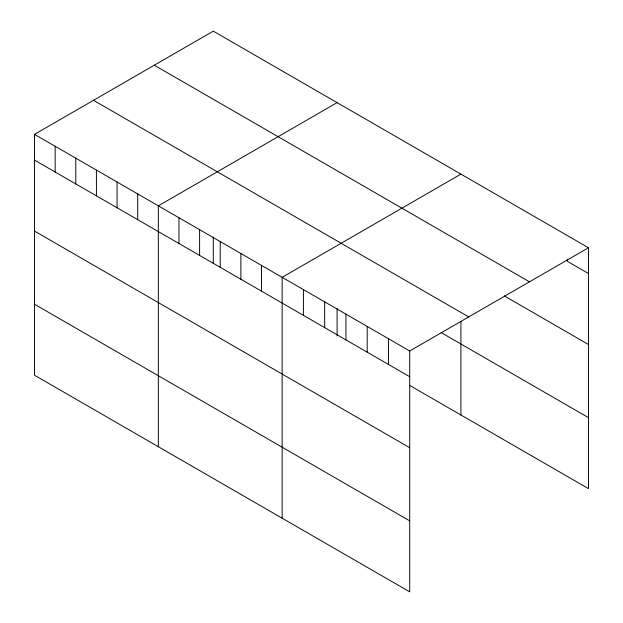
<?xml version="1.0" encoding="UTF-8"?>
<svg xmlns="http://www.w3.org/2000/svg" width="623" height="623" viewBox="0 0 623 623"><rect width="100%" height="100%" fill="white"/><g stroke="black" fill="none" stroke-linecap="round" stroke-linejoin="round"><path stroke-width="0.93" d="M34.522 134.358L409.716 350.975L409.716 591.85L34.522 375.233L34.522 134.358L213.284 31.15L588.478 247.767L588.478 488.642L409.739 385.442M337.098 102.631L158.335 205.847L158.335 446.714M460.919 174.121L282.149 277.328L282.149 518.204M409.716 350.975L588.478 247.767M588.478 273.513L567.218 261.239L567.218 259.332M154.294 65.213L529.488 281.83M504.256 295.878L588.478 344.503M93.512 100.303L468.706 316.92M441.107 332.557L588.478 417.644M34.522 160.103L409.716 376.72M34.522 231.094L409.716 447.711M34.522 304.242L409.716 520.859M460.919 321.491L460.919 414.988M388.456 338.702L388.456 364.447M367.188 326.429L367.188 352.174M345.929 314.156L345.929 339.893M337.098 308.486L337.098 335.929M324.669 301.875L324.669 327.62M303.409 289.602L303.409 315.347M261.512 265.414L261.512 291.159M240.875 253.499L240.875 279.244M220.238 241.584L220.238 267.329M213.284 236.997L213.284 263.506M199.601 229.669L199.601 255.414M178.965 217.762L178.965 243.5M137.699 193.932L137.699 219.678M117.062 182.017L117.062 207.763M96.425 170.102L96.425 195.848M75.788 158.187L75.788 183.933M55.151 146.273L55.151 172.018"/></g></svg>
